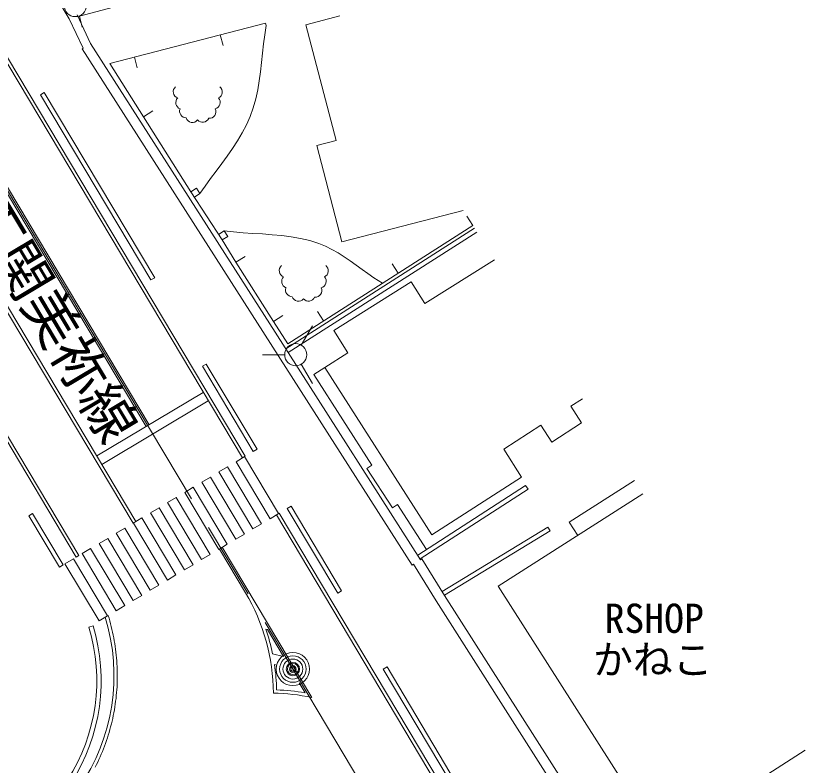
# Model space of a CAD drawing. Units: millimetres on the paper. Extents: x 40 to 680, y 20 to 380.
# Drawn here: x 535.21 to 570.87, y 307.64 to 341.48 of the extents above; entities that cross this region are included whole.
import ezdxf
from ezdxf.enums import TextEntityAlignment as Align

# ---------------------------------------------------------------- set-up
doc = ezdxf.new("R2010")
doc.units = ezdxf.units.MM
doc.header["$PDMODE"] = 32
doc.header["$PDSIZE"] = 0.5
doc.linetypes.add('CHAIN', pattern=[18.5, 12, -1.5, 3.5, -1.5])
for name, color, linetype, lineweight in [('M-BGD', 7, 'Continuous', 13), ('M-BMK', 2, 'CHAIN', 13), ('M-BMK-SRVR', 3, 'Continuous', 13)]:
    doc.layers.add(name, color=color, linetype=linetype, lineweight=lineweight)
doc.styles.add('ＭＳ ゴシック', font='')
doc.styles.get('ＭＳ ゴシック').set_extended_font_data('MS Gothic')

msp = doc.modelspace()

# ---------------------------------------------------------------- linework, layer by layer
at = {"layer": 'M-BGD'}
for p, q in [((531.088, 352.272), (537.62, 341.341)), ((528.605, 349.715), (545.44, 321.516)), ((528.714, 349.826), (545.569, 321.593)), ((526.442, 347.486), (541.096, 322.941)), ((526.55, 347.598), (541.224, 323.017)), ((524.458, 345.444), (540.503, 318.569)), ((524.567, 345.555), (540.632, 318.646)), ((538.077, 341.457), (549.058, 344.412)), ((537.62, 341.341), (538.246, 340.013)), ((538.586, 340.23), (537.974, 341.529)), ((538.077, 341.457), (538.207, 340.974)), ((548.315, 341.075), (549.849, 341.473)), ((546.492, 341.152), (539.453, 339.326)), ((546.522, 341.036), (546.492, 341.152)), ((548.315, 341.075), (549.671, 335.848)), ((544.441, 340.62), (544.567, 340.136)), ((547.516, 326.272), (538.586, 340.23)), ((538.246, 340.013), (538.207, 339.988)), ((538.207, 339.988), (553.112, 316.679)), ((540.569, 339.615), (540.695, 339.131)), ((539.453, 339.326), (543.111, 333.538)), ((536.322, 337.911), (536.493, 338.014)), ((536.322, 337.911), (541.312, 329.553)), ((536.493, 338.014), (541.483, 329.655)), ((540.974, 336.919), (541.397, 337.186)), ((548.8, 335.622), (549.671, 335.848)), ((548.8, 335.622), (549.93, 331.267)), ((543.111, 333.538), (543.364, 333.698)), ((543.111, 333.538), (544.525, 331.362)), ((543.274, 333.286), (543.526, 333.45)), ((543.526, 333.45), (543.364, 333.698)), ((528.514, 332.799), (537.927, 317.031)), ((528.642, 332.876), (538.056, 317.108)), ((549.93, 331.267), (555.418, 332.69)), ((555.848, 332.011), (555.579, 332.432)), ((547.491, 326.669), (555.848, 332.011)), ((544.616, 331.773), (544.364, 331.609)), ((544.779, 331.521), (544.616, 331.773)), ((555.928, 331.885), (547.41, 326.439)), ((556.036, 331.716), (547.517, 326.27)), ((545.143, 330.349), (544.525, 331.362)), ((544.528, 331.358), (544.779, 331.521)), ((545.143, 330.349), (545.57, 330.609)), ((545.143, 330.349), (546.845, 327.684)), ((552.478, 329.857), (552.209, 330.278)), ((553.684, 328.491), (556.83, 330.463)), ((541.312, 329.553), (541.483, 329.655)), ((553.067, 329.47), (549.569, 327.277)), ((553.067, 329.47), (553.684, 328.491)), ((549.108, 327.702), (548.838, 328.123)), ((546.845, 327.684), (547.267, 327.953)), ((546.845, 327.684), (547.491, 326.669)), ((548.103, 326.611), (548.603, 327.477)), ((550.207, 326.263), (549.569, 327.277)), ((547.353, 326.178), (546.353, 326.178)), ((553.492, 316.921), (547.516, 326.272)), ((549.164, 325.595), (550.207, 326.263)), ((543.812, 325.756), (543.64, 325.653)), ((543.64, 325.653), (545.934, 321.811)), ((543.812, 325.756), (546.105, 321.914)), ((548.103, 325.745), (548.603, 324.879)), ((548.67, 325.279), (549.165, 325.595)), ((549.164, 325.595), (553.997, 318.05)), ((551.29, 321.187), (548.67, 325.279)), ((543.671, 324.478), (538.863, 321.608)), ((560.279, 323.854), (560.806, 324.192)), ((543.902, 324.092), (539.094, 321.222)), ((560.279, 323.854), (560.764, 323.096)), ((560.764, 323.096), (559.416, 322.234)), ((557.247, 321.914), (558.931, 322.992)), ((558.931, 322.992), (559.416, 322.234)), ((545.934, 321.811), (546.105, 321.914)), ((558.055, 320.65), (557.247, 321.914)), ((545.569, 321.593), (545.155, 321.346)), ((546.692, 318.77), (545.155, 321.346)), ((547.079, 319.001), (545.541, 321.577)), ((544.768, 321.115), (544.382, 320.885)), ((546.306, 318.54), (544.768, 321.115)), ((551.291, 321.185), (551.065, 321.037)), ((551.065, 321.037), (552.23, 319.266)), ((543.995, 320.654), (543.609, 320.423)), ((545.533, 318.078), (543.995, 320.654)), ((545.92, 318.309), (544.382, 320.885)), ((553.997, 318.05), (558.055, 320.65)), ((545.147, 317.848), (543.609, 320.423)), ((558.237, 320.278), (553.361, 317.125)), ((558.237, 320.278), (558.345, 320.11)), ((560.209, 318.615), (563.151, 320.492)), ((543.223, 320.193), (542.836, 319.962)), ((544.374, 317.386), (542.836, 319.962)), ((544.761, 317.617), (543.223, 320.193)), ((558.345, 320.11), (553.469, 316.956)), ((556.996, 315.726), (563.529, 319.895)), ((542.45, 319.731), (542.064, 319.501)), ((543.988, 317.156), (542.45, 319.731)), ((541.677, 319.27), (541.291, 319.039)), ((543.215, 316.694), (541.677, 319.27)), ((543.601, 316.925), (542.064, 319.501)), ((547.643, 319.337), (547.471, 319.235)), ((547.471, 319.235), (549.752, 315.414)), ((547.643, 319.337), (549.924, 315.517)), ((552.23, 319.266), (552.456, 319.414)), ((552.456, 319.414), (553.762, 317.384)), ((535.96, 319.009), (535.788, 318.906)), ((535.788, 318.906), (537.176, 316.582)), ((535.96, 319.009), (537.347, 316.685)), ((542.829, 316.463), (541.291, 319.039)), ((547.106, 319.017), (546.692, 318.77)), ((546.978, 318.94), (560.075, 297.001)), ((547.106, 319.017), (560.204, 297.078)), ((540.503, 318.569), (540.904, 318.809)), ((542.056, 316.002), (540.518, 318.578)), ((542.442, 316.233), (540.904, 318.809)), ((546.306, 318.54), (545.92, 318.309)), ((560.209, 318.615), (560.589, 318.019)), ((540.132, 318.347), (539.745, 318.117)), ((541.283, 315.541), (539.745, 318.117)), ((541.669, 315.771), (540.132, 318.347)), ((559.243, 318.392), (554.463, 315.488)), ((559.347, 318.22), (554.57, 315.319)), ((559.347, 318.22), (559.243, 318.392)), ((539.359, 317.886), (538.972, 317.655)), ((540.897, 315.31), (539.359, 317.886)), ((545.533, 318.078), (545.147, 317.848)), ((538.586, 317.425), (538.2, 317.194)), ((540.124, 314.849), (538.586, 317.425)), ((540.51, 315.079), (538.972, 317.655)), ((544.761, 317.617), (544.374, 317.386)), ((544.402, 317.403), (545.579, 315.43)), ((544.53, 317.48), (548.578, 310.7)), ((537.927, 317.031), (538.056, 317.108)), ((539.738, 314.618), (538.2, 317.194)), ((543.988, 317.156), (543.601, 316.925)), ((537.176, 316.582), (537.347, 316.685)), ((537.813, 316.963), (537.427, 316.733)), ((538.965, 314.157), (537.427, 316.733)), ((539.351, 314.387), (537.813, 316.963)), ((543.215, 316.694), (542.829, 316.463)), ((553.112, 316.679), (553.168, 316.718)), ((553.168, 316.718), (554.197, 315.068)), ((553.55, 316.956), (553.492, 316.921)), ((554.578, 315.307), (553.55, 316.956)), ((542.442, 316.233), (542.056, 316.002)), ((541.669, 315.771), (541.283, 315.541)), ((556.996, 315.726), (563.078, 306.195)), ((540.897, 315.31), (540.51, 315.079)), ((549.924, 315.517), (549.752, 315.414)), ((559.972, 306.838), (554.578, 315.307)), ((554.197, 315.068), (559.593, 306.596)), ((540.124, 314.849), (539.738, 314.618)), ((539.351, 314.387), (538.965, 314.157)), ((539.351, 314.387), (539.379, 314.404)), ((538.696, 313.94), (538.504, 313.882)), ((546.506, 313.783), (546.572, 313.766)), ((546.572, 313.766), (547.297, 312.552)), ((546.806, 312.676), (547.297, 312.552)), ((546.892, 312.19), (546.896, 312.189)), ((546.896, 312.189), (546.996, 312.165)), ((551.975, 312.082), (551.803, 311.98)), ((551.975, 312.082), (556.944, 303.759)), ((551.803, 311.98), (558.11, 301.415)), ((548.008, 311.362), (548.277, 310.911)), ((566.322, 305.419), (570.867, 308.322))]:
    msp.add_line(p, q, dxfattribs=at)
for points in [[(543.526, 333.45), (543.76, 333.795), (544.004, 334.135), (544.254, 334.472), (544.506, 334.808), (544.755, 335.145), (544.996, 335.487), (545.226, 335.834), (545.439, 336.19), (545.631, 336.557), (545.798, 336.937), (545.936, 337.328), (546.046, 337.727), (546.134, 338.133), (546.204, 338.544), (546.261, 338.958), (546.31, 339.374), (546.356, 339.792), (546.403, 340.209), (546.457, 340.624), (546.522, 341.036)], [(544.616, 331.773), (545.046, 331.723), (545.479, 331.686), (545.915, 331.657), (546.35, 331.629), (546.785, 331.597), (547.217, 331.556), (547.646, 331.502), (548.07, 331.427), (548.488, 331.328), (548.899, 331.198), (549.199, 331.076), (549.489, 330.933), (549.77, 330.772), (550.045, 330.598), (550.315, 330.413), (550.582, 330.223), (550.848, 330.03), (551.114, 329.838), (551.383, 329.652), (551.766, 329.402)], [(538.791, 307.551), (538.849, 307.668), (538.907, 307.786), (538.962, 307.904), (539.016, 308.023), (539.068, 308.143), (539.118, 308.263), (539.167, 308.385), (539.213, 308.507), (539.258, 308.629), (539.302, 308.752), (539.343, 308.876), (539.383, 309.001), (539.421, 309.126), (539.457, 309.251), (539.491, 309.377), (539.524, 309.504), (539.554, 309.631), (539.583, 309.758), (539.61, 309.886), (539.635, 310.014), (539.658, 310.143), (539.68, 310.272), (539.699, 310.401), (539.717, 310.53), (539.733, 310.66), (539.747, 310.79), (539.759, 310.92), (539.769, 311.05), (539.778, 311.18), (539.784, 311.311), (539.789, 311.441), (539.791, 311.572), (539.792, 311.703), (539.791, 311.833), (539.788, 311.964), (539.784, 312.094), (539.777, 312.225), (539.768, 312.355), (539.758, 312.485), (539.746, 312.616), (539.731, 312.745), (539.715, 312.875), (539.697, 313.004), (539.678, 313.134), (539.656, 313.262), (539.633, 313.391), (539.607, 313.519), (539.58, 313.647), (539.551, 313.774), (539.52, 313.901), (539.488, 314.028), (539.453, 314.154), (539.417, 314.279), (539.379, 314.404)]]:
    msp.add_lwpolyline(points, dxfattribs=at)
for centre in [(537.89, 341.944), (547.853, 326.178)]:
    msp.add_circle(centre, 0.5, dxfattribs=at)
for centre, radius, start, end in [((542.619, 338.052), 0.3, 131.6965, 250.3117), ((544.235, 338.041), 0.3, 295.5816, 51.8362), ((542.732, 337.559), 0.3, 135.4217, 248.9788), ((544.141, 337.57), 0.3, 284.4761, 41.842), ((542.905, 337.174), 0.3, 159.4472, 269.0234), ((543.944, 337.152), 0.3, 265.1162, 25.1923), ((543.186, 336.965), 0.3, 197.5636, 321.1495), ((543.645, 336.975), 0.3, 221.4806, 335.9243), ((547.407, 329.976), 0.3, 131.6965, 250.3117), ((549.022, 329.964), 0.3, 295.5816, 51.8362), ((547.519, 329.483), 0.3, 135.4217, 248.9788), ((548.928, 329.493), 0.3, 284.4761, 41.842), ((547.693, 329.097), 0.3, 159.4472, 269.0234), ((548.731, 329.075), 0.3, 265.1162, 25.1923), ((547.974, 328.888), 0.3, 197.5636, 321.1495), ((548.432, 328.898), 0.3, 221.4806, 335.9243), ((537.916, 310.855), 8.925, 0.2606, 30.837), ((530.717, 311.696), 8.925, 325.4033, 17.1309), ((530.564, 311.465), 8.3, 327.2928, 16.9243), ((530.564, 311.465), 8.5, 327.2704, 16.9243), ((537.916, 310.855), 9.075, 11.5732, 18.8221), ((537.916, 310.855), 9.075, 1.1827, 8.4585), ((546.713, 301.972), 9.075, 80.077, 88.259), ((546.713, 301.972), 8.925, 77.9408, 89.1811)]:
    msp.add_arc(centre, radius, start, end, dxfattribs=at)
at = {"layer": 'M-BMK'}
for q in [(526.496, 347.542), (553.767, 301.862)]:
    msp.add_line((536.985, 329.973), q, dxfattribs=at)
at = {"layer": 'M-BMK-SRVR'}
for radius in [0.75, 0.6, 0.45, 0.3, 0.15, 0.1]:
    msp.add_circle((547.724, 311.984), radius, dxfattribs=at)
msp.add_point((547.724, 311.984), dxfattribs=at)

# ---------------------------------------------------------------- texts
at = {"layer": 'M-BGD', "style": 'ＭＳ ゴシック'}
msp.add_text('主要地方道\u3000下関美祢線', height=1.833, rotation=300.837, dxfattribs=at).set_placement((531.74, 333.54), align=Align.BOTTOM_CENTER)
msp.add_text('RSHOP', height=1.32, dxfattribs=at).set_placement((564.045, 313.221), align=Align.BOTTOM_CENTER)
msp.add_text('かねこ', height=1.32, dxfattribs=at).set_placement((563.981, 313.071), align=Align.TOP_CENTER)

doc.saveas('drawing.dxf')
